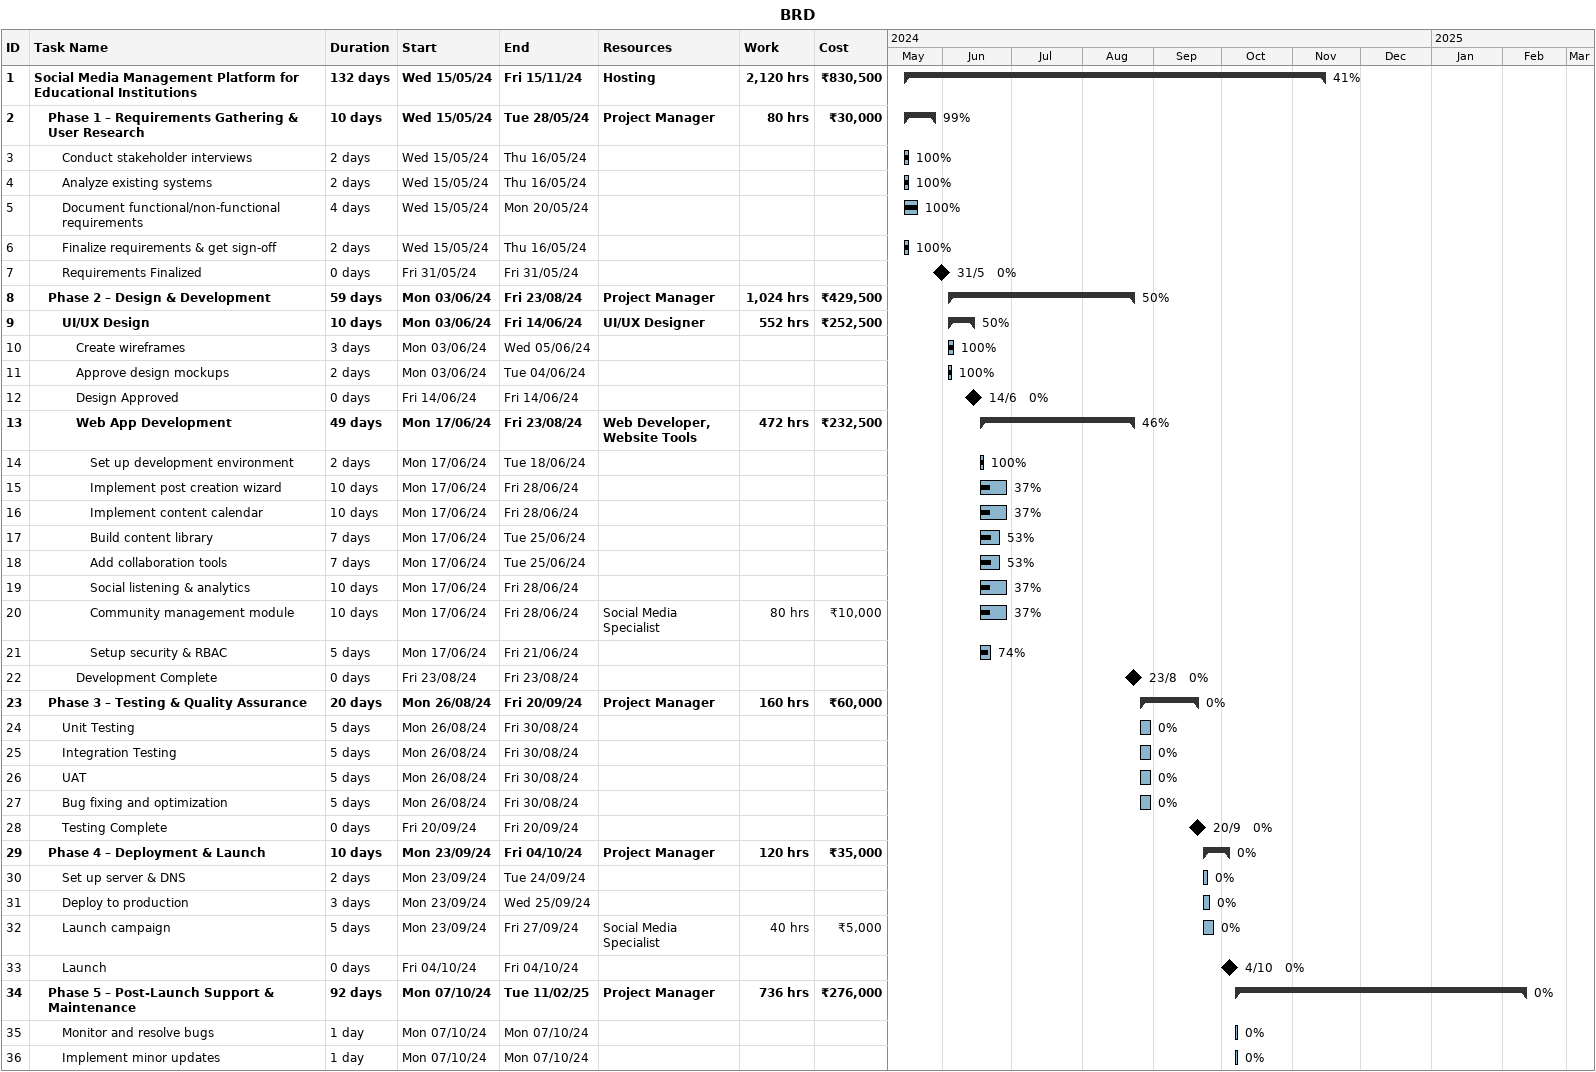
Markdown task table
BRD

| ID | Level | Task | Duration | Start | Finish | Resources | % complete | Work (h) | Cost (₹) |
|---|---|---|---|---|---|---|---|---|---|
| 1 | 1 | **Social Media Management Platform for Educational Institutions** | 132d | 2024-05-15 | 2024-11-15 | Hosting | 41 | 2120 | 830500 |
| 2 | 2 | **Phase 1 – Requirements Gathering & User Research** | 10d | 2024-05-15 | 2024-05-28 | Project Manager | 99 | 80 | 30000 |
| 3 | 3 | Conduct stakeholder interviews | 2d | 2024-05-15 | 2024-05-16 |  | 100 |  |  |
| 4 | 3 | Analyze existing systems | 2d | 2024-05-15 | 2024-05-16 |  | 100 |  |  |
| 5 | 3 | Document functional/non-functional requirements | 4d | 2024-05-15 | 2024-05-20 |  | 100 |  |  |
| 6 | 3 | Finalize requirements & get sign-off | 2d | 2024-05-15 | 2024-05-16 |  | 100 |  |  |
| 7 | 3 | Requirements Finalized | 0d | 2024-05-31 | 2024-05-31 |  | 0 |  |  |
| 8 | 2 | **Phase 2 – Design & Development** | 59d | 2024-06-03 | 2024-08-23 | Project Manager | 50 | 1024 | 429500 |
| 9 | 3 | **UI/UX Design** | 10d | 2024-06-03 | 2024-06-14 | UI/UX Designer | 50 | 552 | 252500 |
| 10 | 4 | Create wireframes | 3d | 2024-06-03 | 2024-06-05 |  | 100 |  |  |
| 11 | 4 | Approve design mockups | 2d | 2024-06-03 | 2024-06-04 |  | 100 |  |  |
| 12 | 4 | Design Approved | 0d | 2024-06-14 | 2024-06-14 |  | 0 |  |  |
| 13 | 4 | **Web App Development** | 49d | 2024-06-17 | 2024-08-23 | Web Developer, Website Tools | 46 | 472 | 232500 |
| 14 | 5 | Set up development environment | 2d | 2024-06-17 | 2024-06-18 |  | 100 |  |  |
| 15 | 5 | Implement post creation wizard | 10d | 2024-06-17 | 2024-06-28 |  | 37 |  |  |
| 16 | 5 | Implement content calendar | 10d | 2024-06-17 | 2024-06-28 |  | 37 |  |  |
| 17 | 5 | Build content library | 7d | 2024-06-17 | 2024-06-25 |  | 53 |  |  |
| 18 | 5 | Add collaboration tools | 7d | 2024-06-17 | 2024-06-25 |  | 53 |  |  |
| 19 | 5 | Social listening & analytics | 10d | 2024-06-17 | 2024-06-28 |  | 37 |  |  |
| 20 | 5 | Community management module | 10d | 2024-06-17 | 2024-06-28 | Social Media Specialist | 37 | 80 | 10000 |
| 21 | 5 | Setup security & RBAC | 5d | 2024-06-17 | 2024-06-21 |  | 74 |  |  |
| 22 | 4 | Development Complete | 0d | 2024-08-23 | 2024-08-23 |  | 0 |  |  |
| 23 | 2 | **Phase 3 – Testing & Quality Assurance** | 20d | 2024-08-26 | 2024-09-20 | Project Manager | 0 | 160 | 60000 |
| 24 | 3 | Unit Testing | 5d | 2024-08-26 | 2024-08-30 |  | 0 |  |  |
| 25 | 3 | Integration Testing | 5d | 2024-08-26 | 2024-08-30 |  | 0 |  |  |
| 26 | 3 | UAT | 5d | 2024-08-26 | 2024-08-30 |  | 0 |  |  |
| 27 | 3 | Bug fixing and optimization | 5d | 2024-08-26 | 2024-08-30 |  | 0 |  |  |
| 28 | 3 | Testing Complete | 0d | 2024-09-20 | 2024-09-20 |  | 0 |  |  |
| 29 | 2 | **Phase 4 – Deployment & Launch** | 10d | 2024-09-23 | 2024-10-04 | Project Manager | 0 | 120 | 35000 |
| 30 | 3 | Set up server & DNS | 2d | 2024-09-23 | 2024-09-24 |  | 0 |  |  |
| 31 | 3 | Deploy to production | 3d | 2024-09-23 | 2024-09-25 |  | 0 |  |  |
| 32 | 3 | Launch campaign | 5d | 2024-09-23 | 2024-09-27 | Social Media Specialist | 0 | 40 | 5000 |
| 33 | 3 | Launch | 0d | 2024-10-04 | 2024-10-04 |  | 0 |  |  |
| 34 | 2 | **Phase 5 – Post-Launch Support & Maintenance** | 92d | 2024-10-07 | 2025-02-11 | Project Manager | 0 | 736 | 276000 |
| 35 | 3 | Monitor and resolve bugs | 1d | 2024-10-07 | 2024-10-07 |  | 0 |  |  |
| 36 | 3 | Implement minor updates | 1d | 2024-10-07 | 2024-10-07 |  | 0 |  |  |
